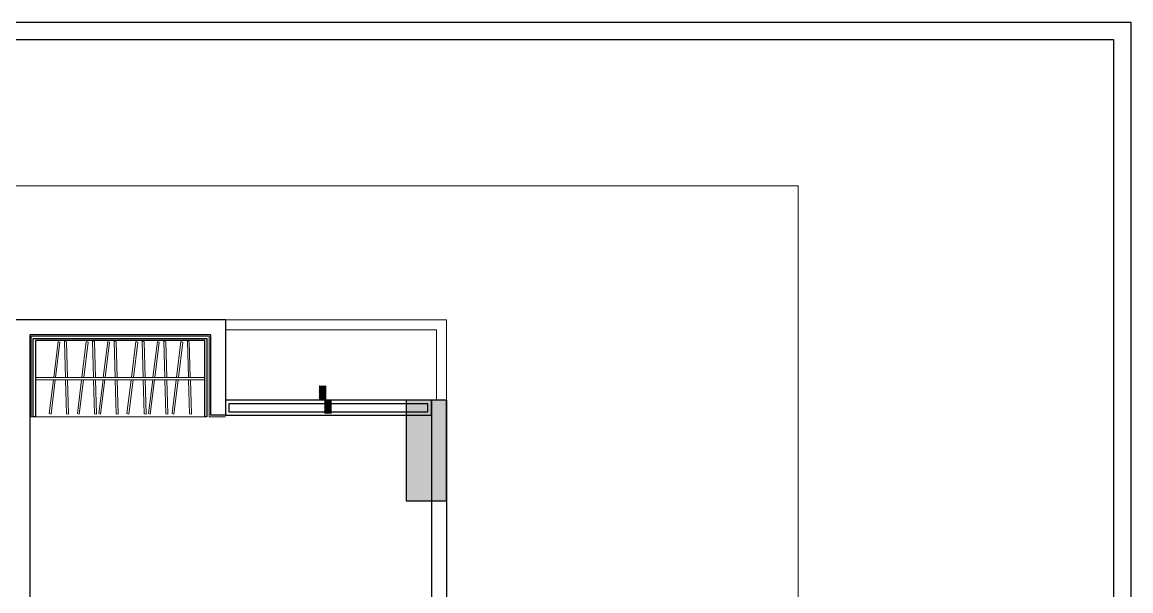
# Model space of a CAD drawing. Header units: inches. Extents: x 50354 to 53215, y -7830 to -6529.
# Drawn here: x 50704.7 to 51035.9, y -6698.9 to -6529.2 of the extents above; entities that cross this region are included whole.
import ezdxf

# ---------------------------------------------------------------- set-up
doc = ezdxf.new("R2010")
doc.units = ezdxf.units.IN
doc.header["$MEASUREMENT"] = 0
for name, color, linetype, lineweight in [('01_AR_furn', 32, 'Continuous', 9), ('FLOORING', 213, 'Continuous', 15), ('LVL.', 5, 'Continuous', 35), ('SK COLUMN', 7, 'Continuous', 30), ('wall', 7, 'Continuous', 30)]:
    doc.layers.add(name, color=color, linetype=linetype, lineweight=lineweight)
doc.layers.add('FUNITURE', color=7, linetype='Continuous', lineweight=15, true_color=0x7d7673)
doc.layers.add('granite', color=16, linetype='Continuous')
doc.layers.add('WINDOW', color=5, linetype='Continuous')

# ---------------------------------------------------------------- blocks, each defined once
blk = doc.blocks.new('A$C429F5545')
at = {"layer": 'FLOORING', "ltscale": 20}
h = blk.add_hatch(dxfattribs=at)
h.set_pattern_fill('ANSI31', color=256)
h.set_pattern_definition([(45, (-31983.55618, 2830.83705), (-0.08838834765, 0.08838834765), [])])
h.paths.add_polyline_path([(2, 1.78), (0.01, 1.78), (0, 0.78), (1.99, 0.78), (1.99, 1)])
h.paths.add_polyline_path([(4.15, 1), (1.99, 1), (1.99, 0), (4.15, 0)])
at = {"layer": 'FLOORING', "ltscale": 20, "const_width": 0.2}
blk.add_lwpolyline([(0, 1.78), (1.99, 1.78), (1.99, 1), (4.15, 1)], dxfattribs=at)
blk = doc.blocks.new('A$C8c215404')
at = {"layer": '01_AR_furn', "color": 250, "lineweight": 5}
for points in [[(-45.15, -11.02), (-43.82, -0.25), (-43.27, -0.43), (-44.58, -11.02)], [(-41.59, -11.06), (-41.9, -0.21), (-41.33, -0.32), (-41.03, -11.05)], [(-36.74, -11.04), (-35.41, -0.27), (-34.87, -0.45), (-36.18, -11.04)], [(-33.23, -11.03), (-33.54, -0.19), (-32.97, -0.29), (-32.67, -11.03)], [(-30.32, -11.02), (-28.99, -0.25), (-28.44, -0.43), (-29.75, -11.02)], [(-26.76, -11.06), (-27.07, -0.21), (-26.5, -0.32), (-26.19, -11.05)], [(-21.91, -11.04), (-20.58, -0.27), (-20.03, -0.45), (-21.34, -11.04)], [(-18.4, -11.03), (-18.71, -0.19), (-18.14, -0.29), (-17.84, -11.03)], [(-15.49, -11.02), (-14.16, -0.25), (-13.61, -0.43), (-14.92, -11.02)], [(-11.93, -11.06), (-12.24, -0.21), (-11.67, -0.32), (-11.36, -11.05)], [(-8.45, -11.02), (-7.12, -0.25), (-6.57, -0.43), (-7.88, -11.02)], [(-4.9, -11.06), (-5.2, -0.21), (-4.64, -0.32), (-4.33, -11.05)], [(-44.66, -11.71), (-45.94, -21.97), (-46.49, -21.78), (-45.23, -11.71)], [(-41.01, -11.75), (-40.71, -22), (-41.28, -21.89), (-41.57, -11.75)], [(-36.25, -11.73), (-37.53, -21.99), (-38.08, -21.8), (-36.82, -11.73)], [(-32.65, -11.72), (-32.35, -21.97), (-32.92, -21.86), (-33.22, -11.72)], [(-29.83, -11.71), (-31.11, -21.97), (-31.66, -21.78), (-30.39, -11.71)], [(-26.18, -11.75), (-25.88, -22), (-26.45, -21.89), (-26.74, -11.75)], [(-21.42, -11.73), (-22.7, -21.99), (-23.25, -21.8), (-21.99, -11.73)], [(-17.82, -11.72), (-17.52, -21.97), (-18.09, -21.86), (-18.38, -11.72)], [(-14.99, -11.71), (-16.28, -21.97), (-16.83, -21.78), (-15.56, -11.71)], [(-11.35, -11.75), (-11.05, -22), (-11.62, -21.89), (-11.91, -11.75)], [(-7.96, -11.71), (-9.24, -21.97), (-9.79, -21.78), (-8.53, -11.71)], [(-4.31, -11.75), (-4.02, -22), (-4.59, -21.89), (-4.88, -11.75)]]:
    blk.add_lwpolyline(points, dxfattribs=at)
at = {"layer": '01_AR_furn'}
blk.add_lwpolyline([(-50.62, -11.02), (0, -11.01), (0, -11.7), (-50.62, -11.71)], close=True, dxfattribs=at)

msp = doc.modelspace()

# ---------------------------------------------------------------- hatches: boundary and pattern name
at = {"layer": 'SK COLUMN', "lineweight": 30}
h = msp.add_hatch(color=1, dxfattribs=at)
h.dxf.hatch_style = 1
h.paths.add_polyline_path([(50819.43931, -6672.05013), (50831.43931, -6672.05013), (50831.43931, -6642.05013), (50819.43931, -6642.05013)])

# ---------------------------------------------------------------- linework, layer by layer
at = {"layer": 'FUNITURE', "ltscale": 20}
msp.add_lwpolyline([(50936.48219, -7353.10895), (50527.15139, -7353.10895), (50527.15139, -6578.04718), (50936.48219, -6578.04718)], close=True, dxfattribs=at)
for points in [[(50707.33931, -6646.95013), (50707.33931, -6622.95013), (50760.53931, -6622.95013), (50760.53931, -6646.95013), (50765.43931, -6646.95013)], [(50759.24931, -6646.95013), (50706.93931, -6646.95013)], [(50759.89931, -6646.95013), (50759.24931, -6646.95013)]]:
    msp.add_lwpolyline(points, dxfattribs=at)
at = {"layer": 'granite', "lineweight": 30}
msp.add_lwpolyline([(50708.62931, -6646.95013), (50707.97931, -6646.95013), (50707.97931, -6623.59013), (50759.89931, -6623.59013), (50759.89931, -6646.95013), (50759.24931, -6646.95013), (50759.24931, -6624.24013), (50708.62931, -6624.24013)], close=True, dxfattribs=at)
at = {"layer": 'SK COLUMN', "lineweight": 30}
msp.add_lwpolyline([(50831.43931, -6642.05013), (50819.43931, -6642.05013), (50819.43931, -6672.05013), (50831.43931, -6672.05013)], close=True, dxfattribs=at)
at = {"layer": 'wall', "ltscale": 20}
for p, q in [((50765.43931, -6618.05013), (50643.93931, -6618.05013)), ((50765.43931, -6618.05013), (50765.43931, -6646.55013)), ((50760.93931, -6622.55013), (50760.93931, -6646.55013)), ((50826.93931, -6642.05013), (50826.93931, -6778.55013)), ((50831.43931, -6642.05013), (50826.93931, -6642.05013)), ((50831.43931, -6642.05013), (50831.43931, -6783.05013)), ((50765.43931, -6646.55013), (50760.93931, -6646.55013))]:
    msp.add_line(p, q, dxfattribs=at)
at = {"layer": 'wall', "lineweight": 0, "ltscale": 20}
for p, q in [((50765.43931, -6618.05013), (50831.43931, -6618.05013)), ((50831.43931, -6642.05013), (50831.43931, -6618.05013)), ((50765.43931, -6621.05013), (50828.43931, -6621.05013)), ((50828.43931, -6642.05013), (50828.43931, -6621.05013))]:
    msp.add_line(p, q, dxfattribs=at)
at = {"layer": 'wall', "color": 251, "lineweight": 30}
for points in [[(50354.27569, -6529.1777), (51035.90519, -6529.1777), (51035.90519, -7511.5992), (50354.27569, -7511.5992)], [(50359.43233, -6534.33434), (51030.74854, -6534.33434), (51030.74854, -7506.44255), (50359.43233, -7506.44255)]]:
    msp.add_lwpolyline(points, close=True, dxfattribs=at)
at = {"layer": 'wall', "ltscale": 20}
msp.add_lwpolyline([(50760.93931, -6622.55013), (50706.93931, -6622.55013), (50706.93931, -6783.05013), (50702.43931, -6783.05013), (50702.43931, -6622.55013)], dxfattribs=at)
at = {"layer": 'WINDOW'}
for points in [[(50826.93931, -6642.05013), (50765.43931, -6642.05013), (50765.43931, -6646.55013), (50826.93931, -6646.55013)], [(50825.91658, -6643.07285), (50766.46203, -6643.07285), (50766.46203, -6645.5274), (50825.91658, -6645.5274)]]:
    msp.add_lwpolyline(points, close=True, dxfattribs=at)

# ---------------------------------------------------------------- block references
at = {"layer": 'FUNITURE', "ltscale": 20}
msp.add_blockref('A$C8c215404', (50759.24931, -6624.24013), dxfattribs=at)
at = {"layer": 'LVL.', "ltscale": 20, "xscale": -2, "yscale": 2, "zscale": 2, "rotation": 270}
msp.add_blockref('A$C429F5545', (50793.40447, -6646.0225), dxfattribs=at)

doc.saveas('drawing.dxf')
